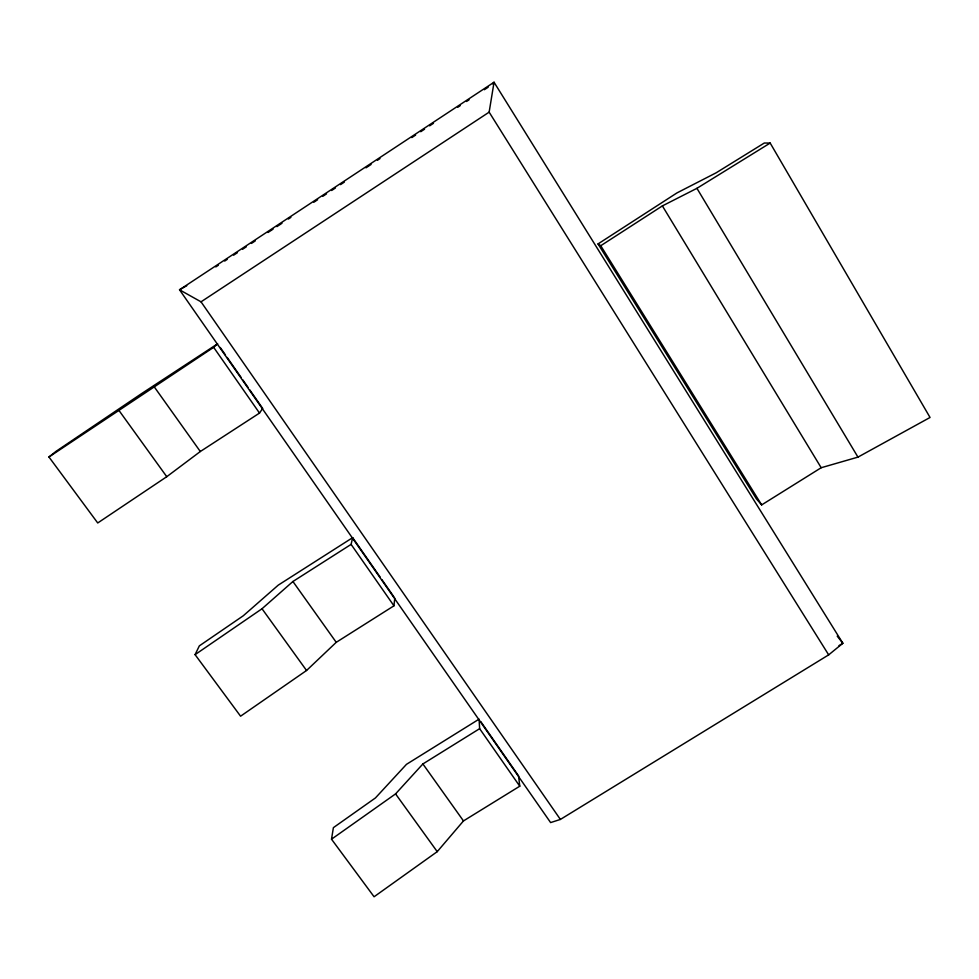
<?xml version="1.0" encoding="UTF-8"?>
<svg xmlns="http://www.w3.org/2000/svg" width="979" height="979" viewBox="0 0 979 979"><rect width="100%" height="100%" fill="white"/><g stroke="black" fill="none" stroke-linecap="round" stroke-linejoin="round"><path stroke-width="1.47" d="M380.182 577.145L352.673 537.642L278.256 585.136L243.269 615.779L199.337 645.871L195.078 654.645L240.577 716.2L306.549 670.493L336.238 642.322L393.95 605.817L394.794 598.132M331.514 839.199L333.386 827.659L375.446 797.934L406.469 764.342L479.074 719.149L479.637 728.67L519.763 786.198L463.471 820.928L437.234 851.657L374.076 896.764L331.514 839.199L395.565 793.896L422.891 763.95L479.637 728.67M828.675 654.865L489.145 112.144L494.04 82.236L179.524 289.784L550.614 822.58L560.392 819.435L828.675 654.865L842.858 643.264L494.04 82.236L492.67 83.864M195.078 654.645L262.017 608.754L292.917 581.502L351.106 544.385L352.673 537.642M48.95 456.997L213.655 347.325L217.656 343.764L141.331 393.766L55.95 451.405L48.95 456.997L97.729 522.97L166.76 476.7L200.316 451.515L259.508 413.077L262.678 408.427L249.694 389.764M215.796 266.924L218.341 265.248M224.705 261.05L227.25 259.374M233.626 255.164L237.444 252.655M242.535 249.29L246.353 246.769M251.444 243.416L255.262 240.895M267.989 232.488L273.08 229.135M276.898 226.614L281.989 223.261M288.352 219.051L290.898 217.375M313.806 202.261L317.624 199.74M322.715 196.375L326.533 193.866M331.624 190.501L335.442 187.98M340.533 184.627L344.351 182.106M365.987 167.825L371.078 164.46M377.441 160.262L379.987 158.586M411.804 137.586L415.622 135.065M420.725 131.712L424.543 129.191M429.634 125.838L433.452 123.317M457.634 107.36L460.179 105.671M466.542 101.473L469.088 99.797M484.36 89.713L488.178 87.204M186.744 285.746L179.524 289.784L201.025 301.826L489.145 112.144M598.047 243.918L676.966 192.912L716.175 172.793L764.318 143.02L770.179 143.056L930.05 417.47L857.959 457.12L821.185 467.729L761.662 504.907L756.412 498.874L598.047 243.918L600.739 245.729L761.662 504.907M600.739 245.729L662.379 205.908L696.926 188.323L770.179 143.056M838.966 645.65L842.858 643.264L837.204 636.13M119.046 410.556L166.76 476.7M262.017 608.754L306.549 670.493M395.565 793.896L437.234 851.657M153.948 386.436L200.316 451.515M292.917 581.502L336.238 642.322M422.891 763.95L463.471 820.928M213.655 347.325L259.508 413.077M351.106 544.385L393.95 605.817M201.025 301.826L560.392 819.435M220.251 347.496L225.451 354.949M227.177 357.445L241.042 377.331M242.768 379.828L247.968 387.28M381.896 579.617L393.937 596.896M480.787 721.621L518.564 775.857L519.763 786.198M662.379 205.908L821.185 467.729M696.926 188.323L857.959 457.12"/></g></svg>
